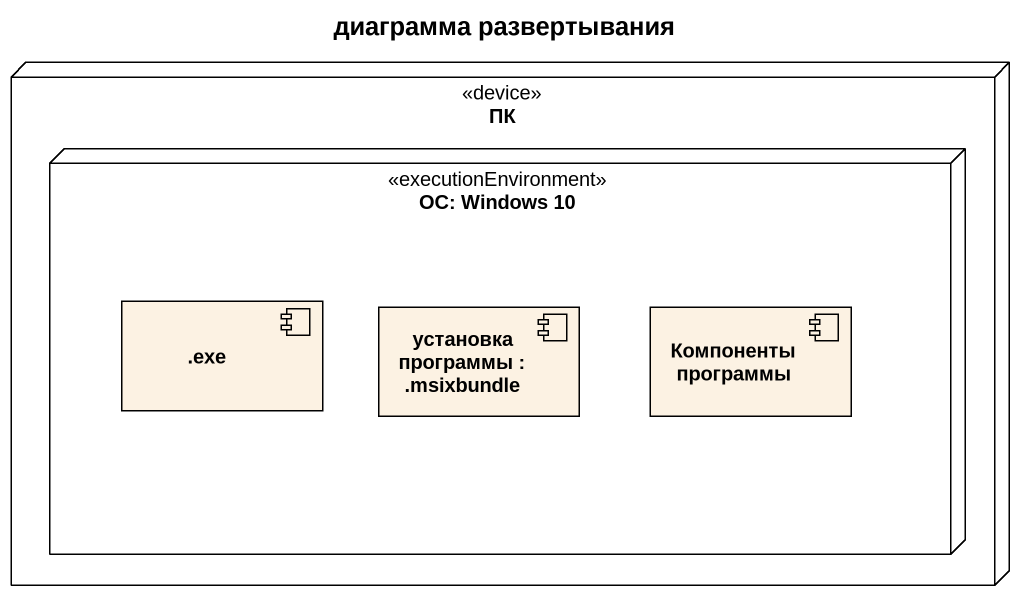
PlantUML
@startuml
title диаграмма развертывания
node ПК <<device>> {
  node "ОС: Windows 10" as ОС_Windows_10 <<executionEnvironment>> {
    component ".exe" as exe
    component "установка программы : .msixbundle" as установка_программы
    component "Компоненты программы" as Компоненты_программы
  }
}
@enduml
